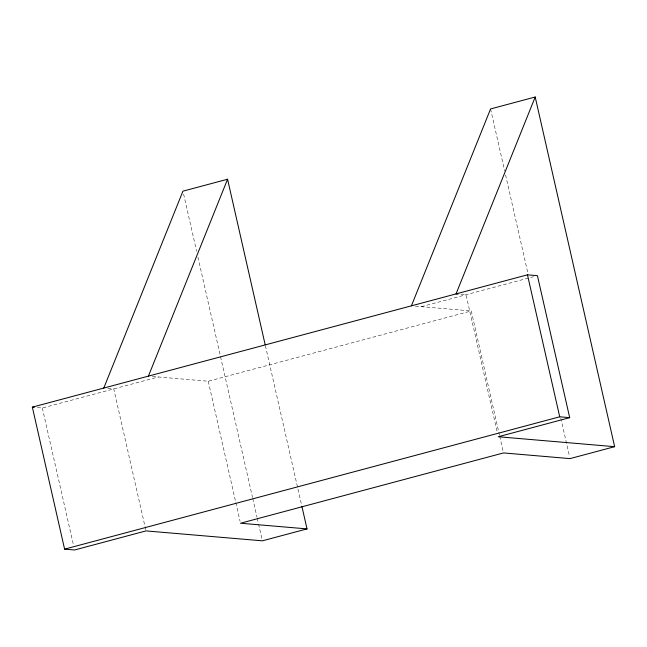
<?xml version="1.0" encoding="UTF-8"?>
<svg xmlns="http://www.w3.org/2000/svg" width="647" height="647" viewBox="0 0 647 647"><rect width="100%" height="100%" fill="white"/><g stroke="black" fill="none" stroke-linecap="round" stroke-linejoin="round"><path stroke-width="0.49" stroke-dasharray="3.23 2.43" d="M37.34 407.578L42.322 407.998L158.378 376.983M421.375 306.686L533.573 276.706M152.393 376.473L208.253 381.237L471.251 310.94L498.619 431.387M461.028 294.336L466.018 294.757L497.163 431.848M415.39 306.177L471.251 310.94M107.758 388.402L113.743 388.912L145.777 529.917M490.572 108.939L504.668 170.994M505.566 174.933L527.944 273.43M560.836 418.221L569.562 456.636M498.837 432.366L499.508 435.31M499.735 436.288L503.293 451.954M265.391 345.692L301.648 505.258M183.611 194.116L196.591 251.246M197.933 257.158L220.312 355.656M220.53 356.643L252.532 497.494M252.759 498.473L257.005 517.188M257.231 518.174L258.347 523.099M258.574 524.086L262.156 539.841M208.253 381.237L240.069 521.264M42.322 407.998L73.475 545.089"/><path stroke-width="0.97" d="M103.771 388.063L182.939 191.164L227.574 179.235L265.165 344.705M148.406 376.133L227.574 179.235M411.403 305.837L490.572 108.939L535.206 97.01L614.65 446.681L570.015 458.61L503.512 452.932L240.514 523.229L307.018 528.898L301.866 506.245M535.206 97.01L456.038 293.908L458.036 294.078M307.018 528.898L262.375 540.827L146.004 530.904L74.583 549.99L64.611 549.141L32.35 407.149L527.459 274.821L537.431 275.671L569.692 417.663L498.271 436.749L614.65 446.681M64.611 549.141L559.72 416.805L569.692 417.663M32.35 407.149L34.348 407.319M527.459 274.821L559.72 416.805"/></g></svg>
